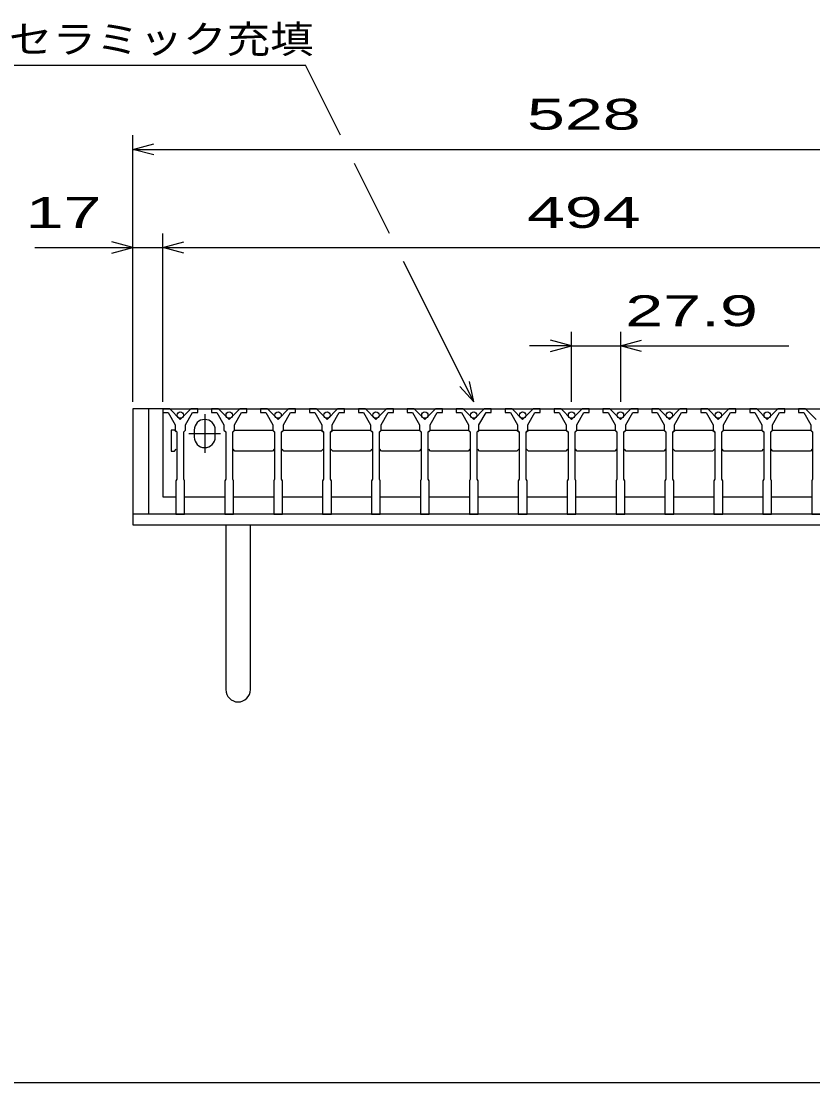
# Model space of a CAD drawing. Units: millimetres, scale not verified. Extents: x -1456 to 1379, y -1028 to 847.
# Drawn here: x -1070 to -619, y -913 to -308 of the extents above; entities that cross this region are included whole.
import ezdxf
from ezdxf.enums import TextEntityAlignment as Align

# ---------------------------------------------------------------- set-up
doc = ezdxf.new("R2010")
doc.units = ezdxf.units.MM
doc.header["$LTSCALE"] = 8
for name, color, linetype, lineweight in [('0_2', 150, 'Continuous', 25), ('16', 3, 'Continuous', 25), ('19', 6, 'Continuous', 25), ('22', 2, 'Continuous', 25)]:
    doc.layers.add(name, color=color, linetype=linetype, lineweight=lineweight)
doc.styles.add('ベクトル', font='')
doc.styles.get('ベクトル').set_extended_font_data('ベクトル')

msp = doc.modelspace()

# ---------------------------------------------------------------- linework, layer by layer
at = {"layer": '0_2'}
msp.add_line((1379.2, -912.8), (-1388.8, -912.8), dxfattribs=at)
at = {"layer": '16'}
for p, q in [((-989.4, -528.7), (-989.4, -530.7)), ((-985.4, -528.7), (-989.4, -528.7)), ((-989.4, -528.7), (-495.4, -528.7)), ((-989.4, -528.7), (-989.4, -578.7)), ((-989.4, -530.7), (-986.4, -530.7)), ((-986.4, -530.7), (-982.4, -537.7)), ((-979.4, -534.7), (-985.4, -528.7)), ((-973.4, -528.7), (-979.4, -534.7)), ((-976.4, -537.7), (-972.4, -530.7)), ((-969.4, -528.7), (-973.4, -528.7)), ((-972.4, -530.7), (-969.4, -530.7)), ((-969.4, -530.7), (-969.4, -528.7)), ((-965.45, -531.7), (-965.45, -553.7)), ((-961.5, -528.7), (-961.5, -530.7)), ((-957.5, -528.7), (-961.5, -528.7)), ((-961.5, -530.7), (-958.5, -530.7)), ((-958.5, -530.7), (-954.5, -537.7)), ((-951.5, -534.7), (-957.5, -528.7)), ((-945.5, -528.7), (-951.5, -534.7)), ((-948.5, -537.7), (-944.5, -530.7)), ((-941.5, -528.7), (-945.5, -528.7)), ((-944.5, -530.7), (-941.5, -530.7)), ((-941.5, -530.7), (-941.5, -528.7)), ((-933.6, -528.7), (-933.6, -530.7)), ((-929.6, -528.7), (-933.6, -528.7)), ((-933.6, -530.7), (-930.6, -530.7)), ((-930.6, -530.7), (-926.6, -537.7)), ((-923.6, -534.7), (-929.6, -528.7)), ((-917.6, -528.7), (-923.6, -534.7)), ((-920.6, -537.7), (-916.6, -530.7)), ((-913.6, -528.7), (-917.6, -528.7)), ((-916.6, -530.7), (-913.6, -530.7)), ((-913.6, -530.7), (-913.6, -528.7)), ((-905.7, -528.7), (-905.7, -530.7)), ((-901.7, -528.7), (-905.7, -528.7)), ((-905.7, -530.7), (-902.7, -530.7)), ((-902.7, -530.7), (-898.7, -537.7)), ((-895.7, -534.7), (-901.7, -528.7)), ((-889.7, -528.7), (-895.7, -534.7)), ((-892.7, -537.7), (-888.7, -530.7)), ((-885.7, -528.7), (-889.7, -528.7)), ((-888.7, -530.7), (-885.7, -530.7)), ((-885.7, -530.7), (-885.7, -528.7)), ((-877.8, -528.7), (-877.8, -530.7)), ((-873.8, -528.7), (-877.8, -528.7)), ((-877.8, -530.7), (-874.8, -530.7)), ((-874.8, -530.7), (-870.8, -537.7)), ((-867.8, -534.7), (-873.8, -528.7)), ((-861.8, -528.7), (-867.8, -534.7)), ((-864.8, -537.7), (-860.8, -530.7)), ((-857.8, -528.7), (-861.8, -528.7)), ((-860.8, -530.7), (-857.8, -530.7)), ((-857.8, -530.7), (-857.8, -528.7)), ((-849.9, -528.7), (-849.9, -530.7)), ((-845.9, -528.7), (-849.9, -528.7)), ((-849.9, -530.7), (-846.9, -530.7)), ((-846.9, -530.7), (-842.9, -537.7)), ((-839.9, -534.7), (-845.9, -528.7)), ((-833.9, -528.7), (-839.9, -534.7)), ((-836.9, -537.7), (-832.9, -530.7)), ((-829.9, -528.7), (-833.9, -528.7)), ((-832.9, -530.7), (-829.9, -530.7)), ((-829.9, -530.7), (-829.9, -528.7)), ((-822, -528.7), (-822, -530.7)), ((-818, -528.7), (-822, -528.7)), ((-822, -530.7), (-819, -530.7)), ((-819, -530.7), (-815, -537.7)), ((-812, -534.7), (-818, -528.7)), ((-806, -528.7), (-812, -534.7)), ((-809, -537.7), (-805, -530.7)), ((-802, -528.7), (-806, -528.7)), ((-805, -530.7), (-802, -530.7)), ((-802, -530.7), (-802, -528.7)), ((-794.1, -528.7), (-794.1, -530.7)), ((-790.1, -528.7), (-794.1, -528.7)), ((-794.1, -530.7), (-791.1, -530.7)), ((-791.1, -530.7), (-787.1, -537.7)), ((-784.1, -534.7), (-790.1, -528.7)), ((-778.1, -528.7), (-784.1, -534.7)), ((-781.1, -537.7), (-777.1, -530.7)), ((-774.1, -528.7), (-778.1, -528.7)), ((-777.1, -530.7), (-774.1, -530.7)), ((-774.1, -530.7), (-774.1, -528.7)), ((-766.2, -528.7), (-766.2, -530.7)), ((-762.2, -528.7), (-766.2, -528.7)), ((-766.2, -530.7), (-763.2, -530.7)), ((-763.2, -530.7), (-759.2, -537.7)), ((-756.2, -534.7), (-762.2, -528.7)), ((-750.2, -528.7), (-756.2, -534.7)), ((-753.2, -537.7), (-749.2, -530.7)), ((-746.2, -528.7), (-750.2, -528.7)), ((-749.2, -530.7), (-746.2, -530.7)), ((-746.2, -530.7), (-746.2, -528.7)), ((-738.3, -528.7), (-738.3, -530.7)), ((-734.3, -528.7), (-738.3, -528.7)), ((-738.3, -530.7), (-735.3, -530.7)), ((-735.3, -530.7), (-731.3, -537.7)), ((-728.3, -534.7), (-734.3, -528.7)), ((-722.3, -528.7), (-728.3, -534.7)), ((-725.3, -537.7), (-721.3, -530.7)), ((-718.3, -528.7), (-722.3, -528.7)), ((-721.3, -530.7), (-718.3, -530.7)), ((-718.3, -530.7), (-718.3, -528.7)), ((-710.4, -528.7), (-710.4, -530.7)), ((-706.4, -528.7), (-710.4, -528.7)), ((-710.4, -530.7), (-707.4, -530.7)), ((-707.4, -530.7), (-703.4, -537.7)), ((-700.4, -534.7), (-706.4, -528.7)), ((-694.4, -528.7), (-700.4, -534.7)), ((-697.4, -537.7), (-693.4, -530.7)), ((-690.4, -528.7), (-694.4, -528.7)), ((-693.4, -530.7), (-690.4, -530.7)), ((-690.4, -530.7), (-690.4, -528.7)), ((-682.5, -528.7), (-682.5, -530.7)), ((-678.5, -528.7), (-682.5, -528.7)), ((-682.5, -530.7), (-679.5, -530.7)), ((-679.5, -530.7), (-675.5, -537.7)), ((-672.5, -534.7), (-678.5, -528.7)), ((-666.5, -528.7), (-672.5, -534.7)), ((-669.5, -537.7), (-665.5, -530.7)), ((-662.5, -528.7), (-666.5, -528.7)), ((-665.5, -530.7), (-662.5, -530.7)), ((-662.5, -530.7), (-662.5, -528.7)), ((-654.6, -528.7), (-654.6, -530.7)), ((-650.6, -528.7), (-654.6, -528.7)), ((-654.6, -530.7), (-651.6, -530.7)), ((-651.6, -530.7), (-647.6, -537.7)), ((-644.6, -534.7), (-650.6, -528.7)), ((-638.6, -528.7), (-644.6, -534.7)), ((-641.6, -537.7), (-637.6, -530.7)), ((-634.6, -528.7), (-638.6, -528.7)), ((-637.6, -530.7), (-634.6, -530.7)), ((-634.6, -530.7), (-634.6, -528.7)), ((-626.7, -528.7), (-626.7, -530.7)), ((-622.7, -528.7), (-626.7, -528.7)), ((-626.7, -530.7), (-623.7, -530.7)), ((-623.7, -530.7), (-619.7, -537.7)), ((-616.7, -534.7), (-622.7, -528.7)), ((-982.4, -537.7), (-982.4, -540.7)), ((-976.4, -540.7), (-976.4, -537.7)), ((-954.5, -537.7), (-954.5, -540.7)), ((-948.5, -540.7), (-948.5, -537.7)), ((-926.6, -537.7), (-926.6, -540.7)), ((-920.6, -540.7), (-920.6, -537.7)), ((-898.7, -537.7), (-898.7, -540.7)), ((-892.7, -540.7), (-892.7, -537.7)), ((-870.8, -537.7), (-870.8, -540.7)), ((-864.8, -540.7), (-864.8, -537.7)), ((-842.9, -537.7), (-842.9, -540.7)), ((-836.9, -540.7), (-836.9, -537.7)), ((-815, -537.7), (-815, -540.7)), ((-809, -540.7), (-809, -537.7)), ((-787.1, -537.7), (-787.1, -540.7)), ((-781.1, -540.7), (-781.1, -537.7)), ((-759.2, -537.7), (-759.2, -540.7)), ((-753.2, -540.7), (-753.2, -537.7)), ((-731.3, -537.7), (-731.3, -540.7)), ((-725.3, -540.7), (-725.3, -537.7)), ((-703.4, -537.7), (-703.4, -540.7)), ((-697.4, -540.7), (-697.4, -537.7)), ((-675.5, -537.7), (-675.5, -540.7)), ((-669.5, -540.7), (-669.5, -537.7)), ((-647.6, -537.7), (-647.6, -540.7)), ((-641.6, -540.7), (-641.6, -537.7)), ((-619.7, -537.7), (-619.7, -540.7)), ((-982.65, -540.7), (-984.65, -540.7)), ((-984.65, -540.7), (-984.65, -552.7)), ((-981.65, -541.7), (-982.65, -540.7)), ((-982.4, -540.7), (-981.4, -541.7)), ((-981.4, -541.7), (-981.4, -568.7)), ((-977.4, -541.7), (-976.4, -540.7)), ((-977.4, -568.7), (-977.4, -541.7)), ((-974.45, -542.7), (-956.45, -542.7)), ((-971.45, -540.7), (-971.45, -544.7)), ((-959.45, -544.7), (-959.45, -540.7)), ((-954.5, -540.7), (-953.5, -541.7)), ((-953.5, -541.7), (-953.5, -568.7)), ((-949.5, -541.7), (-948.5, -540.7)), ((-949.5, -568.7), (-949.5, -541.7)), ((-949.25, -541.7), (-948.25, -540.7)), ((-948.25, -540.7), (-926.85, -540.7)), ((-926.85, -540.7), (-925.85, -541.7)), ((-926.6, -540.7), (-925.6, -541.7)), ((-925.6, -541.7), (-925.6, -568.7)), ((-921.6, -541.7), (-920.6, -540.7)), ((-921.6, -568.7), (-921.6, -541.7)), ((-921.35, -541.7), (-920.35, -540.7)), ((-920.35, -540.7), (-898.95, -540.7)), ((-898.95, -540.7), (-897.95, -541.7)), ((-898.7, -540.7), (-897.7, -541.7)), ((-897.7, -541.7), (-897.7, -568.7)), ((-893.7, -541.7), (-892.7, -540.7)), ((-893.7, -568.7), (-893.7, -541.7)), ((-893.45, -541.7), (-892.45, -540.7)), ((-892.45, -540.7), (-871.05, -540.7)), ((-871.05, -540.7), (-870.05, -541.7)), ((-870.8, -540.7), (-869.8, -541.7)), ((-869.8, -541.7), (-869.8, -568.7)), ((-865.8, -541.7), (-864.8, -540.7)), ((-865.8, -568.7), (-865.8, -541.7)), ((-865.55, -541.7), (-864.55, -540.7)), ((-864.55, -540.7), (-843.15, -540.7)), ((-843.15, -540.7), (-842.15, -541.7)), ((-842.9, -540.7), (-841.9, -541.7)), ((-841.9, -541.7), (-841.9, -568.7)), ((-837.9, -541.7), (-836.9, -540.7)), ((-837.9, -568.7), (-837.9, -541.7)), ((-837.65, -541.7), (-836.65, -540.7)), ((-836.65, -540.7), (-815.25, -540.7)), ((-815.25, -540.7), (-814.25, -541.7)), ((-815, -540.7), (-814, -541.7)), ((-814, -541.7), (-814, -568.7)), ((-810, -541.7), (-809, -540.7)), ((-810, -568.7), (-810, -541.7)), ((-809.75, -541.7), (-808.75, -540.7)), ((-808.75, -540.7), (-787.35, -540.7)), ((-787.35, -540.7), (-786.35, -541.7)), ((-787.1, -540.7), (-786.1, -541.7)), ((-786.1, -541.7), (-786.1, -568.7)), ((-782.1, -541.7), (-781.1, -540.7)), ((-782.1, -568.7), (-782.1, -541.7)), ((-781.85, -541.7), (-780.85, -540.7)), ((-780.85, -540.7), (-759.45, -540.7)), ((-759.45, -540.7), (-758.45, -541.7)), ((-759.2, -540.7), (-758.2, -541.7)), ((-758.2, -541.7), (-758.2, -568.7)), ((-754.2, -541.7), (-753.2, -540.7)), ((-754.2, -568.7), (-754.2, -541.7)), ((-753.95, -541.7), (-752.95, -540.7)), ((-752.95, -540.7), (-731.55, -540.7)), ((-731.55, -540.7), (-730.55, -541.7)), ((-731.3, -540.7), (-730.3, -541.7)), ((-730.3, -541.7), (-730.3, -568.7)), ((-726.3, -541.7), (-725.3, -540.7)), ((-726.3, -568.7), (-726.3, -541.7)), ((-726.05, -541.7), (-725.05, -540.7)), ((-725.05, -540.7), (-703.65, -540.7)), ((-703.65, -540.7), (-702.65, -541.7)), ((-703.4, -540.7), (-702.4, -541.7)), ((-702.4, -541.7), (-702.4, -568.7)), ((-698.4, -541.7), (-697.4, -540.7)), ((-698.4, -568.7), (-698.4, -541.7)), ((-698.15, -541.7), (-697.15, -540.7)), ((-697.15, -540.7), (-675.75, -540.7)), ((-675.75, -540.7), (-674.75, -541.7)), ((-675.5, -540.7), (-674.5, -541.7)), ((-674.5, -541.7), (-674.5, -568.7)), ((-670.5, -541.7), (-669.5, -540.7)), ((-670.5, -568.7), (-670.5, -541.7)), ((-670.25, -541.7), (-669.25, -540.7)), ((-669.25, -540.7), (-647.85, -540.7)), ((-647.85, -540.7), (-646.85, -541.7)), ((-647.6, -540.7), (-646.6, -541.7)), ((-646.6, -541.7), (-646.6, -568.7)), ((-642.6, -541.7), (-641.6, -540.7)), ((-642.6, -568.7), (-642.6, -541.7)), ((-642.35, -541.7), (-641.35, -540.7)), ((-641.35, -540.7), (-619.95, -540.7)), ((-619.95, -540.7), (-618.95, -541.7)), ((-619.7, -540.7), (-618.7, -541.7)), ((-618.7, -541.7), (-618.7, -568.7)), ((-984.65, -552.7), (-982.65, -552.7)), ((-982.65, -552.7), (-981.65, -551.7)), ((-948.25, -552.7), (-949.25, -551.7)), ((-926.85, -552.7), (-948.25, -552.7)), ((-925.85, -551.7), (-926.85, -552.7)), ((-920.35, -552.7), (-921.35, -551.7)), ((-898.95, -552.7), (-920.35, -552.7)), ((-897.95, -551.7), (-898.95, -552.7)), ((-892.45, -552.7), (-893.45, -551.7)), ((-871.05, -552.7), (-892.45, -552.7)), ((-870.05, -551.7), (-871.05, -552.7)), ((-864.55, -552.7), (-865.55, -551.7)), ((-843.15, -552.7), (-864.55, -552.7)), ((-842.15, -551.7), (-843.15, -552.7)), ((-836.65, -552.7), (-837.65, -551.7)), ((-815.25, -552.7), (-836.65, -552.7)), ((-814.25, -551.7), (-815.25, -552.7)), ((-808.75, -552.7), (-809.75, -551.7)), ((-787.35, -552.7), (-808.75, -552.7)), ((-786.35, -551.7), (-787.35, -552.7)), ((-780.85, -552.7), (-781.85, -551.7)), ((-759.45, -552.7), (-780.85, -552.7)), ((-758.45, -551.7), (-759.45, -552.7)), ((-752.95, -552.7), (-753.95, -551.7)), ((-731.55, -552.7), (-752.95, -552.7)), ((-730.55, -551.7), (-731.55, -552.7)), ((-725.05, -552.7), (-726.05, -551.7)), ((-703.65, -552.7), (-725.05, -552.7)), ((-702.65, -551.7), (-703.65, -552.7)), ((-697.15, -552.7), (-698.15, -551.7)), ((-675.75, -552.7), (-697.15, -552.7)), ((-674.75, -551.7), (-675.75, -552.7)), ((-669.25, -552.7), (-670.25, -551.7)), ((-647.85, -552.7), (-669.25, -552.7)), ((-646.85, -551.7), (-647.85, -552.7)), ((-641.35, -552.7), (-642.35, -551.7)), ((-619.95, -552.7), (-641.35, -552.7)), ((-618.95, -551.7), (-619.95, -552.7)), ((-981.4, -568.7), (-981.9, -569.7)), ((-976.9, -569.7), (-977.4, -568.7)), ((-953.5, -568.7), (-954, -569.7)), ((-949, -569.7), (-949.5, -568.7)), ((-925.6, -568.7), (-926.1, -569.7)), ((-921.1, -569.7), (-921.6, -568.7)), ((-897.7, -568.7), (-898.2, -569.7)), ((-893.2, -569.7), (-893.7, -568.7)), ((-869.8, -568.7), (-870.3, -569.7)), ((-865.3, -569.7), (-865.8, -568.7)), ((-841.9, -568.7), (-842.4, -569.7)), ((-837.4, -569.7), (-837.9, -568.7)), ((-814, -568.7), (-814.5, -569.7)), ((-809.5, -569.7), (-810, -568.7)), ((-786.1, -568.7), (-786.6, -569.7)), ((-781.6, -569.7), (-782.1, -568.7)), ((-758.2, -568.7), (-758.7, -569.7)), ((-753.7, -569.7), (-754.2, -568.7)), ((-730.3, -568.7), (-730.8, -569.7)), ((-725.8, -569.7), (-726.3, -568.7)), ((-702.4, -568.7), (-702.9, -569.7)), ((-697.9, -569.7), (-698.4, -568.7)), ((-674.5, -568.7), (-675, -569.7)), ((-670, -569.7), (-670.5, -568.7)), ((-646.6, -568.7), (-647.1, -569.7)), ((-642.1, -569.7), (-642.6, -568.7)), ((-618.7, -568.7), (-619.2, -569.7)), ((-981.9, -569.7), (-981.9, -588.7)), ((-976.9, -588.7), (-976.9, -569.7)), ((-954, -569.7), (-954, -588.7)), ((-949, -588.7), (-949, -569.7)), ((-926.1, -569.7), (-926.1, -588.7)), ((-921.1, -588.7), (-921.1, -569.7)), ((-898.2, -569.7), (-898.2, -588.7)), ((-893.2, -588.7), (-893.2, -569.7)), ((-870.3, -569.7), (-870.3, -588.7)), ((-865.3, -588.7), (-865.3, -569.7)), ((-842.4, -569.7), (-842.4, -588.7)), ((-837.4, -588.7), (-837.4, -569.7)), ((-814.5, -569.7), (-814.5, -588.7)), ((-809.5, -588.7), (-809.5, -569.7)), ((-786.6, -569.7), (-786.6, -588.7)), ((-781.6, -588.7), (-781.6, -569.7)), ((-758.7, -569.7), (-758.7, -588.7)), ((-753.7, -588.7), (-753.7, -569.7)), ((-730.8, -569.7), (-730.8, -588.7)), ((-725.8, -588.7), (-725.8, -569.7)), ((-702.9, -569.7), (-702.9, -588.7)), ((-697.9, -588.7), (-697.9, -569.7)), ((-675, -569.7), (-675, -588.7)), ((-670, -588.7), (-670, -569.7)), ((-647.1, -569.7), (-647.1, -588.7)), ((-642.1, -588.7), (-642.1, -569.7)), ((-619.2, -569.7), (-619.2, -588.7)), ((-989.4, -578.7), (-981.9, -578.7)), ((-976.9, -578.7), (-954, -578.7)), ((-949, -578.7), (-926.1, -578.7)), ((-921.1, -578.7), (-898.2, -578.7)), ((-893.2, -578.7), (-870.3, -578.7)), ((-865.3, -578.7), (-842.4, -578.7)), ((-837.4, -578.7), (-814.5, -578.7)), ((-809.5, -578.7), (-786.6, -578.7)), ((-781.6, -578.7), (-758.7, -578.7)), ((-753.7, -578.7), (-730.8, -578.7)), ((-725.8, -578.7), (-702.9, -578.7)), ((-697.9, -578.7), (-675, -578.7)), ((-670, -578.7), (-647.1, -578.7)), ((-642.1, -578.7), (-619.2, -578.7)), ((-981.9, -588.7), (-976.9, -588.7)), ((-954, -588.7), (-949, -588.7)), ((-926.1, -588.7), (-921.1, -588.7)), ((-898.2, -588.7), (-893.2, -588.7)), ((-870.3, -588.7), (-865.3, -588.7)), ((-842.4, -588.7), (-837.4, -588.7)), ((-814.5, -588.7), (-809.5, -588.7)), ((-786.6, -588.7), (-781.6, -588.7)), ((-758.7, -588.7), (-753.7, -588.7)), ((-730.8, -588.7), (-725.8, -588.7)), ((-702.9, -588.7), (-697.9, -588.7)), ((-675, -588.7), (-670, -588.7)), ((-647.1, -588.7), (-642.1, -588.7)), ((-619.2, -588.7), (-614.2, -588.7))]:
    msp.add_line(p, q, dxfattribs=at)
for centre in [(-979.4, -532.2), (-951.5, -532.2), (-923.6, -532.2), (-895.7, -532.2), (-867.8, -532.2), (-839.9, -532.2), (-812, -532.2), (-784.1, -532.2), (-756.2, -532.2), (-728.3, -532.2), (-700.4, -532.2), (-672.5, -532.2), (-644.6, -532.2)]:
    msp.add_circle(centre, 1.8, dxfattribs=at)
for centre, start, end in [((-965.45, -540.7), 0, 180), ((-965.45, -544.7), 180, 0)]:
    msp.add_arc(centre, 6, start, end, dxfattribs=at)
at = {"layer": '19'}
for p, q in [((-989.4, -528.7), (-1006.4, -528.7)), ((-1006.4, -528.7), (-1006.4, -594.7)), ((-997.4, -588.7), (-997.4, -528.7)), ((-997.4, -588.7), (-1006.4, -588.7)), ((-487.4, -588.7), (-997.4, -588.7)), ((-1006.4, -594.7), (-478.4, -594.7)), ((-953.4, -594.7), (-953.4, -688.7)), ((-939.4, -688.7), (-939.4, -594.7))]:
    msp.add_line(p, q, dxfattribs=at)
msp.add_arc((-946.4, -688.7), 7, 180, 0, dxfattribs=at)
at = {"layer": '22', "color": 4}
for p, q in [((-1084, -332.7), (-908, -332.7)), ((-888, -372.7), (-908, -332.7)), ((-1006.4, -524.7), (-1006.4, -372.7)), ((-1006.4, -380.7), (-994.4, -377.5)), ((-994.4, -383.9), (-1006.4, -380.7)), ((-1006.4, -380.7), (-478.4, -380.7)), ((-860, -428.7), (-880, -388.7)), ((-1006.4, -524.7), (-1006.4, -428.7)), ((-989.4, -524.7), (-989.4, -428.7)), ((-1006.4, -436.7), (-1018.4, -433.5)), ((-989.4, -436.7), (-977.4, -433.5)), ((-1062.4, -436.7), (-1006.4, -436.7)), ((-1018.4, -439.9), (-1006.4, -436.7)), ((-1006.4, -436.7), (-989.4, -436.7)), ((-977.4, -439.9), (-989.4, -436.7)), ((-989.4, -436.7), (-495.4, -436.7)), ((-812, -524.7), (-852, -444.7)), ((-756.2, -492.7), (-768.2, -489.5)), ((-756.2, -524.7), (-756.2, -484.7)), ((-728.3, -484.7), (-728.3, -524.7)), ((-728.3, -492.7), (-716.3, -489.5)), ((-756.2, -492.7), (-780.2, -492.7)), ((-768.2, -495.9), (-756.2, -492.7)), ((-756.2, -492.7), (-728.3, -492.7)), ((-716.3, -495.9), (-728.3, -492.7)), ((-728.3, -492.7), (-632.3, -492.7)), ((-812, -524.7), (-814.4, -513.02)), ((-812, -524.7), (-820, -515.9))]:
    msp.add_line(p, q, dxfattribs=at)

# ---------------------------------------------------------------- texts
at = {"layer": '22', "style": 'ベクトル'}
for s, height, width, p in [('セラミック充填', 15.84, 1.15, (-1077.2, -317.9)), (' 528 ', 17.6, 1.65, (-792.4, -360.7)), (' 17 ', 17.6, 1.65, (-1078.4, -416.7)), (' 494 ', 17.6, 1.65, (-792.4, -416.7)), (' 27.9 ', 17.6, 1.65, (-736.3, -472.7))]:
    msp.add_text(s, height=height, dxfattribs=dict(at, width=width)).set_placement(p, align=Align.MIDDLE_LEFT)

doc.saveas('drawing.dxf')
